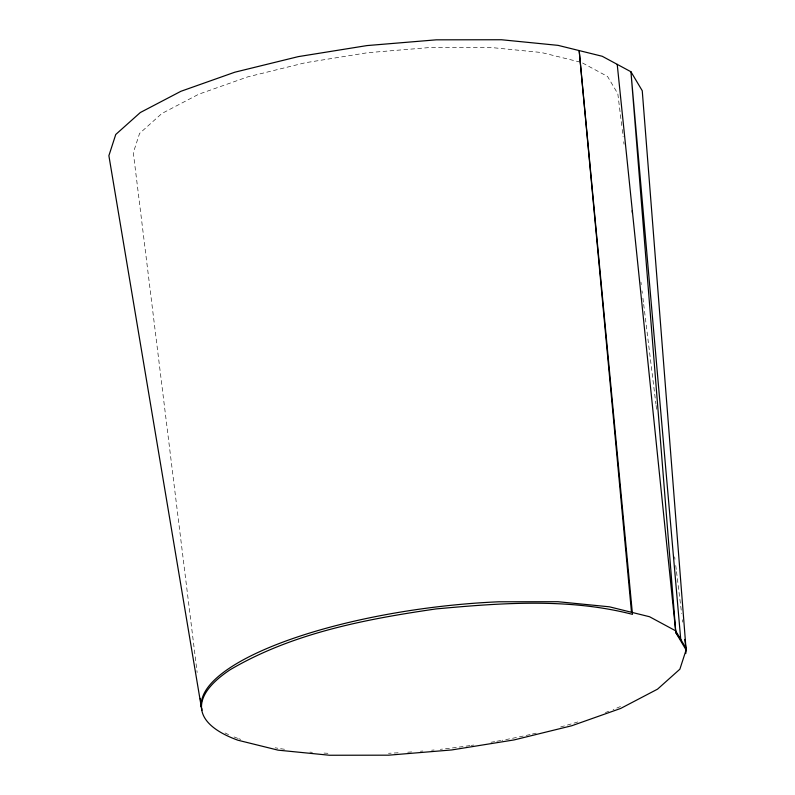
<?xml version="1.0" encoding="UTF-8"?>
<svg xmlns="http://www.w3.org/2000/svg" width="795" height="795" viewBox="0 0 795 795"><rect width="100%" height="100%" fill="white"/><g stroke="black" fill="none" stroke-linecap="round" stroke-linejoin="round"><path stroke-width="0.6" stroke-dasharray="3.98 2.98" d="M580.28 62.119L541.345 52.5L489.939 47.402L430.731 47.462L367.767 52.699L305.34 62.735L247.692 76.896L198.76 94.207L161.872 113.496L139.562 133.451L133.321 152.71L197.15 672.54M582.546 62.994L607.539 76.469L617.814 93.721L622.048 128.214M622.207 129.446L623.111 136.829M623.717 141.758L624.015 144.223M640.959 282.185L641.257 284.65M642.012 290.811L642.32 293.276M642.926 298.204L643.533 303.124M643.682 304.356L655.935 404.138M656.084 405.371L656.839 411.532M674.687 556.888L674.985 559.342M675.74 565.503L676.346 570.432M676.505 571.665L681.643 613.551M682.398 619.702L682.706 622.167M620.438 706.536A244.035 70.944 -7 0 1 613.094 709.577M608.722 711.296A244.035 70.944 -7 0 1 605.363 712.578M577.816 721.949A244.035 70.944 -7 0 1 558.994 727.405M536.228 733.149A244.035 70.944 -7 0 1 531.298 734.282M530.056 734.56A244.035 70.944 -7 0 1 501.933 740.324M500.731 740.543A244.035 70.944 -7 0 1 495.871 741.417M494.649 741.636A244.035 70.944 -7 0 1 490.982 742.272M473.701 745.034A244.035 70.944 -7 0 1 471.216 745.402M469.984 745.581A244.035 70.944 -7 0 1 457.592 747.28M456.36 747.439A244.035 70.944 -7 0 1 440.301 749.327M434.08 749.983A244.035 70.944 -7 0 1 431.586 750.222M422.861 751.027A244.035 70.944 -7 0 1 420.366 751.245M411.671 751.931A244.035 70.944 -7 0 1 406.722 752.269M398.136 752.795A244.035 70.944 -7 0 1 388.467 753.282M327.947 753.292A244.035 70.944 -7 0 1 321.409 752.935M312.395 752.318A244.035 70.944 -7 0 1 309.851 752.11M284.531 749.278A244.035 70.944 -7 0 1 280.049 748.602M277.853 748.254A244.035 70.944 -7 0 1 275.169 747.797M240.726 739.38A244.035 70.944 -7 0 1 238.719 738.684M237.735 738.336A244.035 70.944 -7 0 1 233.69 736.796M228.612 734.64A244.035 70.944 -7 0 1 225.055 732.94"/><path stroke-width="1.19" d="M201.622 708.931L108.885 155.681L115.752 134.484L140.327 112.522L180.922 91.286L234.793 72.216L298.254 56.634L366.982 45.583L436.296 39.829L501.476 39.75L558.07 45.365L602.232 56.276L630.942 71.759L642.251 90.739L686.115 649.942L679.874 669.191L657.554 689.146L620.676 708.444L571.744 725.756L514.097 739.916L451.669 749.953L388.705 755.18L329.498 755.25L278.081 750.152L237.973 740.234A244.035 70.944 -7 0 1 230.172 669.718C292.689 633.009 365.193 619.226 436.067 608.92C501.198 602.948 568.465 597.85 632.482 614.356L579.177 50.582L631.488 612.269M685.767 653.53A244.035 70.944 -7 0 0 685.876 648.034L675.601 630.793L649.525 616.731L609.407 606.814L558.001 601.716L498.793 601.785A244.035 70.944 -7 0 0 201.383 707.023L200.32 698.407M686.115 649.942L675.839 632.691L617.218 64.355M632.184 210.745L632.492 213.209M684.823 639.419L685.876 648.034M202 710.233A244.035 70.944 -7 0 1 201.533 708.097M680.739 639.419L675.839 632.691L630.942 71.759L680.739 639.419"/></g></svg>
